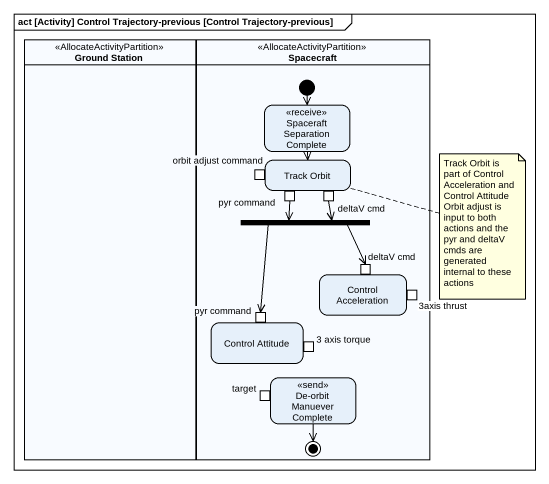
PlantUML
@startuml
mainframe act [Activity] Control Trajectory-previous [Control Trajectory-previous]
hide empty description
state "Ground Station" as Ground_Station <<AllocateActivityPartition>>
state Spacecraft <<AllocateActivityPartition>> {
  state "Spaceraft Separation Complete" as Spaceraft_Separation <<receive>>
  state "Track Orbit" as Track_Orbit {
    state "orbit adjust command" as orbit_adjust_command <<inputPin>>
    state "pyr command" as pyr_command <<outputPin>>
    state "deltaV cmd" as deltaV_cmd <<outputPin>>
  }
  state fork1 <<fork>>
  state "Control Acceleration" as Control_Acceleration {
    state "deltaV cmd" as deltaV_cmd_2 <<inputPin>>
    state "3axis thrust" as p3axis_thrust <<outputPin>>
  }
  state "Control Attitude" as Control_Attitude {
    state "pyr command" as pyr_command_2 <<inputPin>>
    state "3 axis torque" as p3_axis_torque <<outputPin>>
  }
  state "De-orbit Manuever Complete" as De_orbit_Manuever_Complete <<send>> {
    state target <<inputPin>>
  }
  [*] --> Spaceraft_Separation
  De_orbit_Manuever_Complete --> [*]
}
Spaceraft_Separation --> Track_Orbit
pyr_command --> fork1
deltaV_cmd --> fork1
fork1 --> deltaV_cmd_2
fork1 --> pyr_command_2
note right of Track_Orbit
  Track Orbit is part of Control Acceleration and Control Attitude
  Orbit adjust is input to both actions and the pyr and deltaV cmds are generated internal to these actions
end note
@enduml
